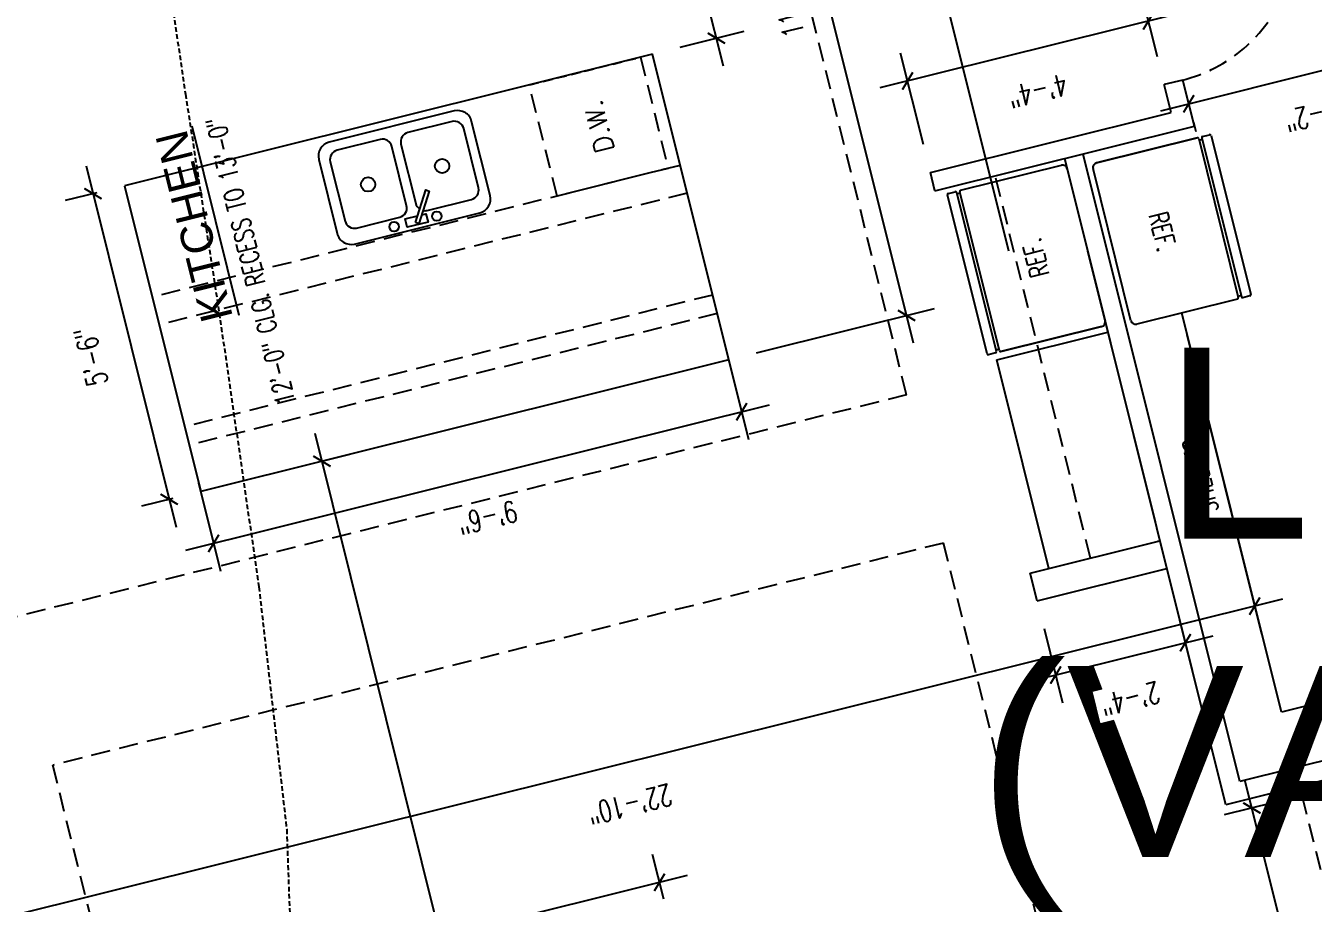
# Model space of a CAD drawing. Header units: inches. Extents: x -25328 to 8149, y -5530 to 4336.
# Drawn here: x -18104.7 to -17835, y 2600.7 to 2784.5 of the extents above; entities that cross this region are included whole.
import ezdxf
from ezdxf.enums import TextEntityAlignment as Align

# ---------------------------------------------------------------- set-up
doc = ezdxf.new("R2010")
doc.units = ezdxf.units.IN
doc.header["$LTSCALE"] = 16
doc.header["$MEASUREMENT"] = 0
doc.linetypes.add('HIDDEN', pattern=[0.375, 0.25, -0.125])
doc.linetypes.add('HIDDEN2', pattern=[0.1875, 0.125, -0.0625])
doc.layers.get('0').update_dxf_attribs({"linetype": 'CONTINUOUS'})
doc.layers.get('DEFPOINTS').update_dxf_attribs({"linetype": 'CONTINUOUS'})
for name, color, linetype in [('CEILING', 8, 'CONTINUOUS'), ('CONC', 3, 'CONTINUOUS'), ('COUNTER', 2, 'CONTINUOUS'), ('DIM', 5, 'CONTINUOUS'), ('DIMENSION', 5, 'CONTINUOUS'), ('DOORS', 1, 'CONTINUOUS'), ('EG_CONT-MNR', 21, 'HIDDEN'), ('FIXTURES', 2, 'CONTINUOUS'), ('SHELVES', 2, 'CONTINUOUS'), ('TEXT', 11, 'CONTINUOUS'), ('TEXT ROOM', 3, 'CONTINUOUS'), ('WALLS EXT', 6, 'CONTINUOUS'), ('WALLS INT', 6, 'CONTINUOUS')]:
    doc.layers.add(name, color=color, linetype=linetype)
doc.styles.add('ARIAL', font='arial.ttf', dxfattribs={"height": 13.333333})
doc.styles.add('PAYTAS RM', font='romans.shx', dxfattribs={"width": 0.7, "height": 4.5})
doc.styles.add('PAYTS NOTES', font='romans.shx', dxfattribs={"width": 0.7, "height": 4.5})
doc.styles.add('TEST', font='swissk.ttf', dxfattribs={"height": 4})
doc.dimstyles.new('DIM- PAYTAS', dxfattribs={"dimscale": 48, "dimtxt": 0.1, "dimasz": 0.0625, "dimexe": 0.125, "dimexo": 0.125, "dimgap": 0.125, "dimtad": 1, "dimdec": 1, "dimzin": 3, "dimdsep": 46, "dimlunit": 4, "dimtxsty": 'PAYTAS RM', "dimblk": 'ARCHTICK', "dimcen": 0.09, "dimdle": 0.125, "dimclrd": 5, "dimclre": 5, "dimclrt": 11, "dimadec": 0, "dimazin": 0, "dimtfac": 1, "dimtdec": 1, "dimtofl": 0, "dimtmove": 2, "dimatfit": 3, "dimfxl": 0, "dimfrac": 2, "dimtolj": 1, "dimtzin": 3, "dimarcsym": 0})

# ---------------------------------------------------------------- blocks, each defined once
blk = doc.blocks.new('_ArchTick')
at = {"color": 0, "linetype": 'ByBlock', "const_width": 0.15}
blk.add_lwpolyline([(-0.5, -0.5), (0.5, 0.5)], dxfattribs=at)
blk = doc.blocks.new('*D444')
at = {"layer": 'DEFPOINTS', "color": 0, "transparency": 16777216}
for p in [(-24899.11, 3143.34), (-24915.13, 3115.34), (-24902.13, 3115.34)]:
    blk.add_point(p, dxfattribs=at)
at = {"layer": 'DIM', "color": 5, "lineweight": -2, "transparency": 16777216}
for p, q in [((-24915.13, 3149.34), (-24915.13, 3109.34)), ((-24905.11, 3143.34), (-24921.13, 3143.34)), ((-24908.13, 3115.34), (-24921.13, 3115.34))]:
    blk.add_line(p, q, dxfattribs=at)
at = {"layer": 'DIM', "color": 5, "lineweight": -2, "transparency": 16777216, "xscale": 3, "yscale": 3, "zscale": 3}
for p, rotation in [((-24915.13, 3143.34), 90), ((-24915.13, 3115.34), 270)]:
    blk.add_blockref('_ArchTick', p, dxfattribs=dict(at, rotation=rotation))
at = {"layer": 'DIM', "color": 11, "transparency": 16777216, "insert": (-24923.8, 3129.34), "char_height": 4.5, "attachment_point": 5, "rotation": 90, "style": 'PAYTAS RM', "bg_fill": 3, "box_fill_scale": 1.25, "bg_fill_color": 256, "bg_fill_true_color": 13158600, "bg_fill_transparency": 0}
blk.add_mtext('\\A1;2\'-4"', dxfattribs=at)
blk = doc.blocks.new('*D445')
at = {"layer": 'DEFPOINTS', "color": 0, "transparency": 16777216}
for p in [(-24806.61, 3143.34), (-24786.86, 3143.34), (-24800.61, 3091.34)]:
    blk.add_point(p, dxfattribs=at)
at = {"layer": 'DIM', "color": 5, "lineweight": -2, "transparency": 16777216}
for p, q in [((-24786.86, 3085.34), (-24786.86, 3149.34)), ((-24800.61, 3143.34), (-24780.86, 3143.34)), ((-24794.61, 3091.34), (-24780.86, 3091.34))]:
    blk.add_line(p, q, dxfattribs=at)
at = {"layer": 'DIM', "color": 5, "lineweight": -2, "transparency": 16777216, "xscale": 3, "yscale": 3, "zscale": 3}
for p, rotation in [((-24786.86, 3143.34), 90), ((-24786.86, 3091.34), 270)]:
    blk.add_blockref('_ArchTick', p, dxfattribs=dict(at, rotation=rotation))
at = {"layer": 'DIM', "color": 11, "transparency": 16777216, "insert": (-24795.54, 3117.34), "char_height": 4.5, "attachment_point": 5, "rotation": 90, "style": 'PAYTAS RM', "bg_fill": 3, "box_fill_scale": 1.25, "bg_fill_color": 256, "bg_fill_true_color": 13158600, "bg_fill_transparency": 0}
blk.add_mtext('\\A1;4\'-4"', dxfattribs=at)
blk = doc.blocks.new('*D446')
at = {"layer": 'DEFPOINTS', "color": 0, "transparency": 16777216}
for p in [(-24803.71, 3087.34), (-24805.74, 3037.4), (-24803.71, 3037.4)]:
    blk.add_point(p, dxfattribs=at)
at = {"layer": 'DIMENSION', "color": 5, "lineweight": -2, "transparency": 16777216}
for p, q in [((-24805.74, 3093.34), (-24805.74, 3031.4)), ((-24809.71, 3087.34), (-24811.74, 3087.34)), ((-24809.71, 3037.4), (-24811.74, 3037.4))]:
    blk.add_line(p, q, dxfattribs=at)
at = {"layer": 'DIMENSION', "color": 5, "lineweight": -2, "transparency": 16777216, "xscale": 3, "yscale": 3, "zscale": 3}
for p, rotation in [((-24805.74, 3087.34), 90), ((-24805.74, 3037.4), 270)]:
    blk.add_blockref('_ArchTick', p, dxfattribs=dict(at, rotation=rotation))
at = {"layer": 'DIMENSION', "color": 11, "transparency": 16777216, "insert": (-24814.42, 3062.37), "char_height": 4.5, "attachment_point": 5, "rotation": 90, "style": 'PAYTAS RM', "bg_fill": 3, "box_fill_scale": 1.25, "bg_fill_color": 256, "bg_fill_true_color": 13158600, "bg_fill_transparency": 0}
blk.add_mtext('\\A1;4\'-2"', dxfattribs=at)
blk = doc.blocks.new('pv_snk_double')
for p, q in [((13.5, 23), (-13.5, 23)), ((-16.5, 20), (-16.5, 4)), ((-2.98, 19.85), (-12.52, 19.85)), ((12.28, 19.85), (2.98, 19.85)), ((16.5, 4), (16.5, 20)), ((-14.52, 17.85), (-14.52, 5.05)), ((-0.98, 5.05), (-0.98, 17.85)), ((0.98, 17.85), (0.98, 5.05)), ((14.28, 5.05), (14.28, 17.85)), ((-12.52, 3.05), (-2.98, 3.05)), ((2.98, 3.05), (12.28, 3.05)), ((-13.5, 1), (13.5, 1))]:
    blk.add_line(p, q)
at = {"color": 8}
blk.add_lwpolyline([(0.06, 21.73), (-3.72, 15.62), (-4.36, 16.01), (-0.58, 22.13)], close=True, dxfattribs=at)
blk.add_lwpolyline([(-1.61, 20.46), (-2.53, 20.46), (-2.53, 22.26), (1.96, 22.26), (1.96, 20.46), (-0.73, 20.46)], dxfattribs=at)
for centre in [(-4.62, 21.51), (4.59, 21.48)]:
    blk.add_circle(centre, 0.999, dxfattribs=at)
for centre in [(-8.24, 11.58), (7.74, 11.58)]:
    blk.add_circle(centre, 1.5)
for centre, radius, start, end in [((-13.5, 20), 3, 90, 180), ((13.5, 20), 3, 0, 90), ((-12.52, 17.85), 2, 90, 180), ((-2.98, 17.85), 2, 64.2112, 90), ((-2.98, 17.85), 2, 0, 42.5631), ((2.98, 17.85), 2, 90, 180), ((12.28, 17.85), 2, 0, 90), ((-13.5, 4), 3, 180, 270), ((-12.52, 5.05), 2, 180, 270), ((-2.98, 5.05), 2, 270, 0), ((2.98, 5.05), 2, 180, 270), ((12.28, 5.05), 2, 270, 0), ((13.5, 4), 3, 270, 0)]:
    blk.add_arc(centre, radius, start, end)
blk = doc.blocks.new('*D485')
at = {"layer": 'CONC', "color": 5, "lineweight": -2, "transparency": 16777216}
for p, q in [((-24937.19, 3395.39), (-24937.19, 3333.73)), ((-24946.63, 3389.39), (-24931.19, 3389.39)), ((-24937.19, 3228.38), (-24937.19, 3303.43)), ((-24940.84, 3234.38), (-24931.19, 3234.38))]:
    blk.add_line(p, q, dxfattribs=at)
at = {"layer": 'DEFPOINTS', "color": 0, "transparency": 16777216}
for p in [(-24952.63, 3389.39), (-24937.19, 3389.39), (-24946.84, 3234.38)]:
    blk.add_point(p, dxfattribs=at)
at = {"layer": 'CONC', "color": 5, "lineweight": -2, "transparency": 16777216, "xscale": 3, "yscale": 3, "zscale": 3}
for p, rotation in [((-24937.19, 3389.39), 90), ((-24937.19, 3234.38), 270)]:
    blk.add_blockref('_ArchTick', p, dxfattribs=dict(at, rotation=rotation))
at = {"layer": 'CONC', "color": 11, "transparency": 16777216, "insert": (-24942.67, 3318.58), "char_height": 4.5, "attachment_point": 5, "rotation": 90, "style": 'PAYTAS RM'}
blk.add_mtext('\\A1;12\'-11"', dxfattribs=at)
blk = doc.blocks.new('*D494')
at = {"layer": 'DEFPOINTS', "color": 0, "transparency": 16777216}
for p in [(-24834.48, 3314.63), (-24834.48, 3307.83), (-24768.48, 3307.83)]:
    blk.add_point(p, dxfattribs=at)
at = {"layer": 'WALLS INT', "color": 5, "lineweight": -2, "transparency": 16777216}
for p, q in [((-24834.48, 3313.83), (-24834.48, 3320.63)), ((-24768.48, 3313.83), (-24768.48, 3320.63)), ((-24762.48, 3314.63), (-24840.48, 3314.63))]:
    blk.add_line(p, q, dxfattribs=at)
at = {"layer": 'WALLS INT', "color": 5, "lineweight": -2, "transparency": 16777216, "xscale": 3, "yscale": 3, "zscale": 3, "rotation": 180}
blk.add_blockref('_ArchTick', (-24834.48, 3314.63), dxfattribs=at)
at = {"layer": 'WALLS INT', "color": 5, "lineweight": -2, "transparency": 16777216, "xscale": 3, "yscale": 3, "zscale": 3}
blk.add_blockref('_ArchTick', (-24768.48, 3314.63), dxfattribs=at)
at = {"layer": 'WALLS INT', "color": 11, "transparency": 16777216, "insert": (-24801.48, 3323.31), "char_height": 4.5, "attachment_point": 5, "style": 'PAYTAS RM', "bg_fill": 3, "box_fill_scale": 1.25, "bg_fill_color": 256, "bg_fill_true_color": 13158600, "bg_fill_transparency": 0}
blk.add_mtext('\\A1;5\'-6"', dxfattribs=at)
blk = doc.blocks.new('*D495')
at = {"layer": 'DEFPOINTS', "color": 0, "transparency": 16777216}
for p in [(-24826.61, 3307.83), (-24845.69, 3193.83), (-24826.61, 3193.83)]:
    blk.add_point(p, dxfattribs=at)
at = {"layer": 'WALLS INT', "color": 5, "lineweight": -2, "transparency": 16777216}
for p, q in [((-24845.69, 3313.83), (-24845.69, 3187.83)), ((-24832.61, 3307.83), (-24851.69, 3307.83)), ((-24832.61, 3193.83), (-24851.69, 3193.83))]:
    blk.add_line(p, q, dxfattribs=at)
at = {"layer": 'WALLS INT', "color": 5, "lineweight": -2, "transparency": 16777216, "xscale": 3, "yscale": 3, "zscale": 3}
for p, rotation in [((-24845.69, 3307.83), 90), ((-24845.69, 3193.83), 270)]:
    blk.add_blockref('_ArchTick', p, dxfattribs=dict(at, rotation=rotation))
at = {"layer": 'WALLS INT', "color": 11, "transparency": 16777216, "insert": (-24854.37, 3250.83), "char_height": 4.5, "attachment_point": 5, "rotation": 90, "style": 'PAYTAS RM', "bg_fill": 3, "box_fill_scale": 1.25, "bg_fill_color": 256, "bg_fill_true_color": 13158600, "bg_fill_transparency": 0}
blk.add_mtext('\\A1;9\'-6"', dxfattribs=at)
blk = doc.blocks.new('*D511')
at = {"layer": 'DEFPOINTS', "color": 0, "transparency": 16777216}
for p in [(-24952.11, 3110.2), (-25045.11, 3105.96), (-24952.11, 3099.4)]:
    blk.add_point(p, dxfattribs=at)
at = {"layer": 'WALLS INT', "color": 5, "lineweight": -2, "transparency": 16777216}
for p, q in [((-25045.11, 3111.96), (-25045.11, 3116.2)), ((-24952.11, 3105.4), (-24952.11, 3116.2)), ((-25051.11, 3110.2), (-24946.11, 3110.2))]:
    blk.add_line(p, q, dxfattribs=at)
at = {"layer": 'WALLS INT', "color": 5, "lineweight": -2, "transparency": 16777216, "xscale": 3, "yscale": 3, "zscale": 3, "rotation": 180}
blk.add_blockref('_ArchTick', (-25045.11, 3110.2), dxfattribs=at)
at = {"layer": 'WALLS INT', "color": 5, "lineweight": -2, "transparency": 16777216, "xscale": 3, "yscale": 3, "zscale": 3}
blk.add_blockref('_ArchTick', (-24952.11, 3110.2), dxfattribs=at)
at = {"layer": 'WALLS INT', "color": 11, "transparency": 16777216, "insert": (-24998.61, 3118.88), "char_height": 4.5, "attachment_point": 5, "style": 'PAYTAS RM', "bg_fill": 3, "box_fill_scale": 1.25, "bg_fill_color": 256, "bg_fill_true_color": 13158600, "bg_fill_transparency": 0}
blk.add_mtext('\\A1;7\'-9"', dxfattribs=at)
blk = doc.blocks.new('*D516')
at = {"layer": 'DEFPOINTS', "color": 0, "transparency": 16777216}
for p in [(-24768.48, 3193.83), (-24718.51, 3193.55), (-24718.51, 3180.03)]:
    blk.add_point(p, dxfattribs=at)
at = {"layer": 'WALLS INT', "color": 5, "lineweight": -2, "transparency": 16777216}
for p, q in [((-24768.48, 3187.83), (-24768.48, 3174.03)), ((-24718.51, 3187.55), (-24718.51, 3174.03)), ((-24774.48, 3180.03), (-24712.51, 3180.03))]:
    blk.add_line(p, q, dxfattribs=at)
at = {"layer": 'WALLS INT', "color": 5, "lineweight": -2, "transparency": 16777216, "xscale": 3, "yscale": 3, "zscale": 3, "rotation": 180}
blk.add_blockref('_ArchTick', (-24768.48, 3180.03), dxfattribs=at)
at = {"layer": 'WALLS INT', "color": 5, "lineweight": -2, "transparency": 16777216, "xscale": 3, "yscale": 3, "zscale": 3}
blk.add_blockref('_ArchTick', (-24718.51, 3180.03), dxfattribs=at)
at = {"layer": 'WALLS INT', "color": 11, "transparency": 16777216, "insert": (-24743.5, 3188.7), "char_height": 4.5, "attachment_point": 5, "style": 'PAYTAS RM', "bg_fill": 3, "box_fill_scale": 1.25, "bg_fill_color": 256, "bg_fill_true_color": 13158600, "bg_fill_transparency": 0}
blk.add_mtext('\\A1;4\'-2"', dxfattribs=at)
blk = doc.blocks.new('*D517')
at = {"layer": 'DEFPOINTS', "color": 0, "transparency": 16777216}
for p in [(-25120.11, 3313.72), (-24834.48, 3292.64), (-24834.48, 3281.65)]:
    blk.add_point(p, dxfattribs=at)
at = {"layer": 'WALLS INT', "color": 5, "lineweight": -2, "transparency": 16777216}
for p, q in [((-25120.11, 3307.72), (-25120.11, 3275.65)), ((-24834.48, 3286.64), (-24834.48, 3275.65)), ((-25126.11, 3281.65), (-24828.48, 3281.65))]:
    blk.add_line(p, q, dxfattribs=at)
at = {"layer": 'WALLS INT', "color": 5, "lineweight": -2, "transparency": 16777216, "xscale": 3, "yscale": 3, "zscale": 3, "rotation": 180}
blk.add_blockref('_ArchTick', (-25120.11, 3281.65), dxfattribs=at)
at = {"layer": 'WALLS INT', "color": 5, "lineweight": -2, "transparency": 16777216, "xscale": 3, "yscale": 3, "zscale": 3}
blk.add_blockref('_ArchTick', (-24834.48, 3281.65), dxfattribs=at)
at = {"layer": 'WALLS INT', "color": 11, "transparency": 16777216, "insert": (-24977.29, 3291.08), "char_height": 4.5, "attachment_point": 5, "style": 'PAYTAS RM', "bg_fill": 3, "box_fill_scale": 1.25, "bg_fill_color": 256, "bg_fill_true_color": 13158600, "bg_fill_transparency": 0}
blk.add_mtext('\\A1;23\'-9 1/2"', dxfattribs=at)
blk = doc.blocks.new('*D519')
at = {"layer": 'DEFPOINTS', "color": 0, "transparency": 16777216}
for p in [(-24834.48, 3193.83), (-24694.61, 3193.69), (-24694.61, 3155.43)]:
    blk.add_point(p, dxfattribs=at)
at = {"layer": 'WALLS INT', "color": 5, "lineweight": -2, "transparency": 16777216}
for p, q in [((-24834.48, 3187.83), (-24834.48, 3149.43)), ((-24694.61, 3187.69), (-24694.61, 3149.43)), ((-24840.48, 3155.43), (-24688.61, 3155.43))]:
    blk.add_line(p, q, dxfattribs=at)
at = {"layer": 'WALLS INT', "color": 5, "lineweight": -2, "transparency": 16777216, "xscale": 3, "yscale": 3, "zscale": 3, "rotation": 180}
blk.add_blockref('_ArchTick', (-24834.48, 3155.43), dxfattribs=at)
at = {"layer": 'WALLS INT', "color": 5, "lineweight": -2, "transparency": 16777216, "xscale": 3, "yscale": 3, "zscale": 3}
blk.add_blockref('_ArchTick', (-24694.61, 3155.43), dxfattribs=at)
at = {"layer": 'WALLS INT', "color": 11, "transparency": 16777216, "insert": (-24764.54, 3164.11), "char_height": 4.5, "attachment_point": 5, "style": 'PAYTAS RM', "bg_fill": 3, "box_fill_scale": 1.25, "bg_fill_color": 256, "bg_fill_true_color": 13158600, "bg_fill_transparency": 0}
blk.add_mtext('\\A1;11\'-8"', dxfattribs=at)
blk = doc.blocks.new('*D520')
at = {"layer": 'DEFPOINTS', "color": 0, "transparency": 16777216}
for p in [(-24911.21, 3373.4), (-24856.83, 3373.4), (-24846.53, 3099.4)]:
    blk.add_point(p, dxfattribs=at)
at = {"layer": 'WALLS INT', "color": 5, "lineweight": -2, "transparency": 16777216}
for p, q in [((-24911.21, 3093.4), (-24911.21, 3379.4)), ((-24862.83, 3373.4), (-24917.21, 3373.4)), ((-24852.53, 3099.4), (-24917.21, 3099.4))]:
    blk.add_line(p, q, dxfattribs=at)
at = {"layer": 'WALLS INT', "color": 5, "lineweight": -2, "transparency": 16777216, "xscale": 3, "yscale": 3, "zscale": 3}
for p, rotation in [((-24911.21, 3373.4), 90), ((-24911.21, 3099.4), 270)]:
    blk.add_blockref('_ArchTick', p, dxfattribs=dict(at, rotation=rotation))
at = {"layer": 'WALLS INT', "color": 11, "transparency": 16777216, "insert": (-24919.89, 3236.4), "char_height": 4.5, "attachment_point": 5, "rotation": 90, "style": 'PAYTAS RM', "bg_fill": 3, "box_fill_scale": 1.25, "bg_fill_color": 256, "bg_fill_true_color": 13158600, "bg_fill_transparency": 0}
blk.add_mtext('\\A1;22\'-10"', dxfattribs=at)
blk = doc.blocks.new('A$Cbfb5cab8')
at = {"linetype": 'HIDDEN2'}
blk.add_line((573.19, 751.15), (573.19, 727.15), dxfattribs=at)
at = {"layer": 'CEILING', "linetype": 'HIDDEN'}
for p, q in [((251.07, 882.5), (459.07, 882.5)), ((459.07, 690.18), (459.07, 882.5)), ((491.07, 690.18), (491.07, 882.5)), ((517.19, 724.56), (517.19, 838.56)), ((521.19, 724.56), (521.19, 838.56)), ((543.19, 724.56), (543.19, 838.56)), ((549.19, 724.56), (549.19, 838.56)), ((251.07, 690.18), (459.07, 690.18)), ((491.07, 690.18), (613.07, 690.18)), ((389.57, 630.13), (296.57, 630.13))]:
    blk.add_line(p, q, dxfattribs=at)
at = {"layer": 'COUNTER', "linetype": 'Continuous'}
for p, q in [((573.19, 838.56), (507.19, 838.56)), ((507.19, 724.56), (507.19, 838.56)), ((573.19, 724.56), (573.19, 838.56)), ((507.19, 724.56), (573.19, 724.56)), ((495.32, 671.73), (529.65, 671.73)), ((448.57, 670.07), (493.59, 670.07)), ((493.59, 670.07), (493.59, 646.07)), ((495.07, 669.98), (495.07, 671.48)), ((495.32, 669.73), (529.65, 669.73)), ((495.32, 669.07), (529.65, 669.07)), ((495.64, 669.07), (495.64, 669.73)), ((529.37, 669.07), (529.37, 669.73)), ((529.9, 671.48), (529.9, 669.98)), ((495.07, 668.82), (495.07, 647.07)), ((495.07, 647.07), (495.07, 668.82)), ((529.9, 668.82), (529.9, 647.07)), ((528.9, 646.07), (496.07, 646.07)), ((493.77, 618.07), (493.77, 639.82)), ((494.77, 640.82), (527.6, 640.82)), ((528.6, 618.07), (528.6, 639.82)), ((528.6, 639.82), (528.6, 618.07)), ((407.57, 630.07), (493.77, 630.07)), ((407.57, 557.63), (407.57, 630.07)), ((528.35, 617.82), (494.02, 617.82)), ((494.3, 617.82), (494.3, 617.15)), ((528.04, 617.82), (528.04, 617.15)), ((493.77, 615.4), (493.77, 616.9)), ((528.35, 617.15), (494.02, 617.15)), ((528.35, 615.15), (494.02, 615.15)), ((528.6, 616.9), (528.6, 615.4))]:
    blk.add_line(p, q, dxfattribs=at)
at = {"layer": 'COUNTER', "linetype": 'HIDDEN'}
blk.add_line((448.57, 661.07), (531.07, 661.07), dxfattribs=at)
at = {"layer": 'COUNTER', "linetype": 'Continuous'}
for centre, radius, start, end in [((495.32, 671.48), 0.25, 90, 180), ((529.65, 671.48), 0.25, 0, 90), ((495.32, 669.98), 0.25, 180, 270), ((495.32, 668.82), 0.25, 90, 180), ((529.65, 669.98), 0.25, 270, 0), ((529.65, 668.82), 0.25, 0, 90), ((496.07, 647.07), 1, 180, 270), ((528.9, 647.07), 1, 270, 0), ((494.77, 639.82), 1, 90, 180), ((527.6, 639.82), 1, 0, 90), ((494.02, 618.07), 0.25, 180, 270), ((528.35, 618.07), 0.25, 270, 0), ((494.02, 616.9), 0.25, 90, 180), ((494.02, 615.4), 0.25, 180, 270), ((528.35, 616.9), 0.25, 0, 90), ((528.35, 615.4), 0.25, 270, 0)]:
    blk.add_arc(centre, radius, start, end, dxfattribs=at)
at = {"layer": 'DIM'}
blk.add_line((541.07, 618.07), (541.07, 622.07), dxfattribs=at)
at = {"layer": 'DOORS', "color": 8, "linetype": 'HIDDEN'}
blk.add_arc((572.31, 618.12), 31.24, 180.0907, 233.3586, dxfattribs=at)
at = {"layer": 'SHELVES', "linetype": 'HIDDEN'}
for p, q in [((549.19, 727.15), (549.19, 751.15)), ((549.19, 751.15), (573.19, 751.15)), ((573.19, 727.15), (549.19, 727.15))]:
    blk.add_line(p, q, dxfattribs=at)
at = {"layer": 'WALLS EXT'}
for p, q in [((442.57, 674.07), (442.57, 646.07)), ((442.57, 674.07), (448.57, 674.07)), ((448.57, 674.07), (448.57, 646.07)), ((531.07, 674.07), (531.07, 618.07)), ((531.07, 674.07), (535.07, 674.07)), ((535.07, 674.07), (535.07, 622.07)), ((391.57, 646.07), (531.07, 646.07)), ((391.57, 532.13), (391.57, 646.07)), ((448.57, 646.57), (448.57, 646.07)), ((452.57, 646.07), (511.07, 646.07)), ((395.57, 642.07), (531.07, 642.07)), ((395.57, 532.13), (395.57, 642.07)), ((452.57, 642.57), (452.57, 642.57)), ((503.01, 642.57), (503.01, 642.57)), ((535.07, 622.07), (541.07, 622.07)), ((531.07, 618.07), (541.07, 618.07))]:
    blk.add_line(p, q, dxfattribs=at)
at = {"layer": 'FIXTURES', "rotation": 90.00000000000001}
blk.add_blockref('pv_snk_double', (572.7, 781.23), dxfattribs=at)
at = {"layer": 'TEXT', "char_height": 4, "style": 'PAYTS NOTES'}
for s, insert, width, attachment_point in [('\\pt4.004,8.009,12;12\'-0" CLG. RECESS TO 13\'-0"', (520.68, 818.79), 83.9529, 1), ('\\pt4.004,8.009,12;REF.', (516.46, 658.98), 83.9529, 3), ('\\pt4.004,8.009,12;5 SHELVES', (447.33, 636.57), 23.9529, 1)]:
    blk.add_mtext(s, dxfattribs=dict(at, insert=insert, width=width, attachment_point=attachment_point))
at = {"layer": 'TEXT', "insert": (507.21, 627.91), "char_height": 4, "width": 83.9529, "attachment_point": 3, "rotation": 180, "style": 'PAYTS NOTES'}
blk.add_mtext('\\pt4.004,8.009,12;REF.', dxfattribs=at)
at = {"layer": 'TEXT', "style": 'PAYTS NOTES'}
blk.add_attdef('D.W.', text='', height=4, dxfattribs=at).set_placement((561.19, 739.15), align=Align.MIDDLE_CENTER)
at = {"layer": 'TEXT ROOM', "insert": (561.44, 823.03), "char_height": 5, "width": 79.7245, "attachment_point": 8, "style": 'TEST'}
blk.add_mtext('{\\fSansSerif|b0|i0|c2|p2;\\H1.333x;\\LKITCHEN}', dxfattribs=at)
at = {"layer": 'CONC'}
dim = blk.add_linear_dim(base=(404.48, 920.11), p1=(394.83, 765.11), p2=(389.04, 920.11), angle=90, dimstyle='DIM- PAYTAS', dxfattribs=at)
dim.commit()
dim.dimension.update_dxf_attribs({"geometry": '*D485', "text_midpoint": (399.01, 849.31), "dimtype": 128, "insert": (25341.68, -2469.27)})
at = {"layer": 'DIM'}
for base, p1, p2, picture, middle in [((426.55, 646.07), (442.57, 674.07), (439.55, 646.07), '*D444', (417.87, 660.07)), ((554.82, 674.07), (541.07, 622.07), (535.07, 674.07), '*D445', (546.14, 648.07))]:
    dim = blk.add_linear_dim(base=base, p1=p1, p2=p2, angle=90, dimstyle='DIM- PAYTAS', override={"dimtfill": 1, "dimarcsym": 2}, dxfattribs=at)
    dim.commit()
    dim.dimension.update_dxf_attribs({"geometry": picture, "text_midpoint": middle, "insert": (25341.68, -2469.27)})
at = {"layer": 'WALLS INT'}
dim = blk.add_linear_dim(base=(507.19, 845.36), p1=(573.19, 838.56), p2=(507.19, 838.56), angle=180, dimstyle='DIM- PAYTAS', override={"dimtfill": 1, "dimarcsym": 2}, dxfattribs=at)
dim.commit()
dim.dimension.update_dxf_attribs({"geometry": '*D494', "text_midpoint": (540.19, 854.04), "insert": (25341.68, -2469.27)})
for base, p1, p2, picture, middle in [((623.16, 710.75), (573.19, 724.56), (623.16, 724.28), '*D516', (598.18, 719.43)), ((389.57, 640.93), (296.57, 636.69), (389.57, 630.13), '*D511', (343.07, 649.61))]:
    dim = blk.add_linear_dim(base=base, p1=p1, p2=p2, dimstyle='DIM- PAYTAS', override={"dimtfill": 1, "dimarcsym": 2}, dxfattribs=at)
    dim.commit()
    dim.dimension.update_dxf_attribs({"geometry": picture, "text_midpoint": middle, "insert": (25341.68, -2469.27)})
blk.add_line((515.07, 662.13), (589.58, 662.13), dxfattribs=at)
at = {"layer": 'DIMENSION'}
dim = blk.add_linear_dim(base=(535.94, 568.13), p1=(537.96, 618.07), p2=(537.96, 568.13), angle=90, dimstyle='DIM- PAYTAS', override={"dimtfill": 1, "dimarcsym": 2}, dxfattribs=at)
dim.commit()
dim.dimension.update_dxf_attribs({"geometry": '*D446', "text_midpoint": (527.26, 593.1), "insert": (25341.68, -2469.27)})
at = {"layer": 'WALLS INT'}
dim = blk.add_linear_dim(base=(495.99, 724.56), p1=(515.07, 838.56), p2=(515.07, 724.56), angle=90, dimstyle='DIM- PAYTAS', override={"dimtfill": 1, "dimarcsym": 2}, dxfattribs=at)
dim.commit()
dim.dimension.update_dxf_attribs({"geometry": '*D495', "text_midpoint": (487.31, 781.56), "insert": (25341.68, -2469.27)})
for base, p1, p2, picture, middle in [((507.19, 812.38), (221.57, 844.45), (507.19, 823.37), '*D517', (364.38, 821.81)), ((647.07, 686.15), (507.19, 724.56), (647.07, 724.41), '*D519', (577.13, 694.83))]:
    dim = blk.add_linear_dim(base=base, p1=p1, p2=p2, dimstyle='DIM- PAYTAS', override={"dimtfill": 1, "dimarcsym": 2}, dxfattribs=at)
    dim.commit()
    dim.dimension.update_dxf_attribs({"geometry": picture, "text_midpoint": middle, "insert": (25341.68, -2469.27)})
dim = blk.add_linear_dim(base=(430.46, 904.13), p1=(495.15, 630.13), p2=(484.85, 904.13), angle=90, dimstyle='DIM- PAYTAS', override={"dimtfill": 1, "dimarcsym": 2}, dxfattribs=at)
dim.commit()
dim.dimension.update_dxf_attribs({"geometry": '*D520', "text_midpoint": (421.79, 767.13), "insert": (25341.68, -2469.27)})

msp = doc.modelspace()

# ---------------------------------------------------------------- linework, layer by layer
at = {"layer": 'EG_CONT-MNR', "ltscale": 0.25}
msp.add_lwpolyline([(-18116.12288243, 2987.96802319), (-18100.76672229, 2921.22845802), (-18087.52376417, 2861.96175772), (-18080.00432817, 2825.54206962), (-18075.79221788, 2800.53008181), (-18071.28712131, 2770.18479996), (-18064.0026808, 2722.81637364), (-18055.90835192, 2666.93954258), (-18050.08754773, 2616.12021055), (-18048.81216878, 2580.62865367), (-18051.10807962, 2557.55268755), (-18055.18963427, 2540.68451967)], dxfattribs=at)

# ---------------------------------------------------------------- texts
at = {"layer": 'TEXT', "linetype": 'Continuous', "insert": (-17773.43787242, 2657.68280987), "char_height": 39.99998996, "attachment_point": 5, "style": 'ARIAL'}
msp.add_mtext('{\\fArial|b0|i0|c0|p34;LOT 93\\P(VACANT)}', dxfattribs=at)

# ---------------------------------------------------------------- next in the draw order: block references
at = {"layer": 'WALLS INT', "rotation": 103.9996915097315}
msp.add_blockref('A$Cbfb5cab8', (-17131.7484794, 2397.66634086), dxfattribs=at).add_auto_attribs({'D.W.': 'D.W.'})

doc.saveas('drawing.dxf')
